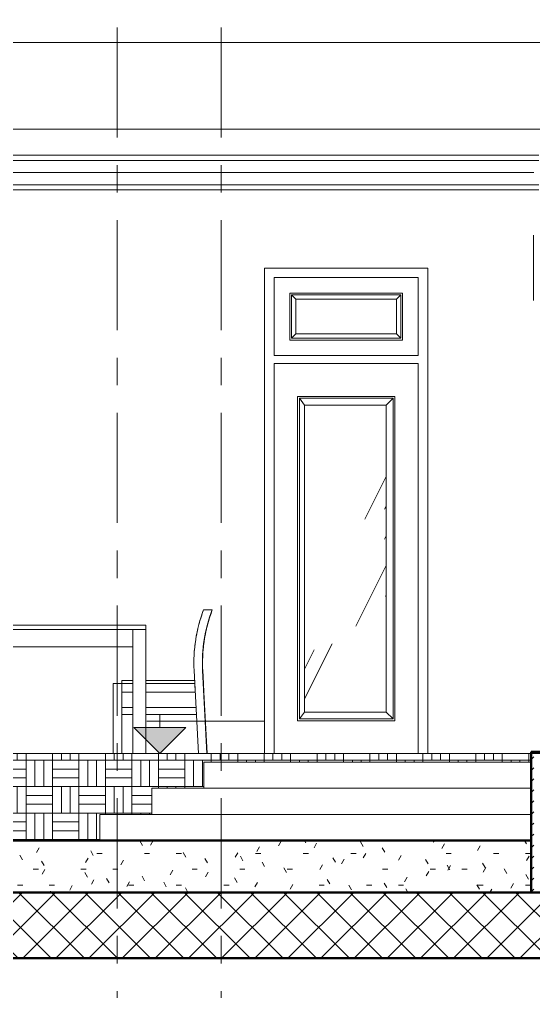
# Model space of a CAD drawing. Header units: millimetres. Extents: x 2164007 to 2324354, y -2513385 to -2308978.
# Drawn here: x 2257708 to 2260670, y -2502582 to -2496977 of the extents above; entities that cross this region are included whole.
import ezdxf

# ---------------------------------------------------------------- set-up
doc = ezdxf.new("R2010")
doc.units = ezdxf.units.MM
doc.linetypes.add('Grid Line', pattern=[22.224999999999994, 12.7, -3.174999999999999, 3.174999999999999, -3.174999999999999])
for name, color, linetype, lineweight in [('A-DETL-GENF', 8, 'Continuous', 9), ('A-DETL-WIDE', 214, 'Continuous', 50), ('A-DOOR', 8, 'Continuous', 13), ('A-FLOR', 8, 'Continuous', 13), ('A-FLOR-PATT', 8, 'Continuous', 13), ('A-WALL', 113, 'Continuous', 20), ('A-WALL-PATT', 8, 'Continuous', 50), ('G-ANNO-DIMS', 111, 'Continuous', 9), ('I-FURN', 8, 'Continuous', 9), ('S-GRID', 8, 'Continuous', 9), ('S-STRS', 8, 'Continuous', 9)]:
    doc.layers.add(name, color=color, linetype=linetype, lineweight=lineweight)
pattern_1 = [(63.435, (4651.846, 2739.3), (-920.0997168973379, 2760.290932305043), [1143, -685.8, 1143, -685.8, -1454.051]), (63.435, (4651.846, 2739.3), (-920.0997168973379, 2760.290932305043), [-3657.6, 457.2, -996.8510000000001]), (63.435, (4594.696, 2796.45), (-920.0997168973379, 2760.290932305043), [914.4, -1143, 685.8, -685.8, -1682.651]), (63.435, (4594.696, 2796.45), (-920.0997168973379, 2760.290932305043), [-3429, 800.1, -882.551]), (63.435, (4594.696, 2967.9), (-920.0997168973379, 2760.290932305043), [685.8, -1371.6, 457.2, -685.8, -1911.251]), (63.435, (4594.696, 2967.9), (-920.0997168973379, 2760.290932305043), [-3200.4, 1028.7, -882.551]), (63.435, (4766.146, 2796.45), (-920.0997168973379, 2760.290932305043), [685.8, -1371.6, 571.5, -2482.751]), (63.435, (4937.596, 2967.9), (-920.0997168973379, 2760.290932305043), [342.9, -1714.5, 228.6, -2825.651]), (63.435, (4651.846, 3253.65), (-920.0997168973379, 2760.290932305043), [228.6, -1714.5, 228.6, -914.4, -2025.551]), (63.435, (4651.846, 3253.65), (-920.0997168973379, 2760.290932305043), [-3086.1, 571.5, -1454.051]), (63.435, (5680.545999999999, 3082.2), (-920.0997168973379, 2760.290932305043), [1143, -1714.5, 1371.6, -905.4110000000001]), (63.435, (5680.545999999999, 2910.75), (-920.0997168973379, 2760.290932305043), [1600.2, -1143, 1714.5, -676.811]), (63.435, (5794.846, 2967.9), (-920.0997168973379, 2760.290932305043), [1828.8, -914.4, 1371.6, -996.8510000000001]), (63.435, (5966.295999999999, 3139.35), (-920.0997168973379, 2760.290932305043), [1143, -1600.2, 914.4, -1454.051]), (63.435, (5794.846, 3482.25), (-920.0997168973379, 2760.290932305043), [571.5, -2286, 685.8, -1568.351]), (63.435, (6137.746, 3310.8), (-920.0997168973379, 2760.290932305043), [457.2, -2286, 457.2, -1911.251])]

# ---------------------------------------------------------------- blocks, each defined once
blk = doc.blocks.new('dining_table_and_chair6 ghe  - dining_table_and_chair6 ghe -380030-mc b-b')
at = {"layer": 'I-FURN'}
for p, q in [((-2312.652062901289, 829.0066947750827), (-2361.681502609716, 829.0066947750877)), ((-581.4114020866197, 829.0066947750877), (-630.4408417950467, 829.0066947750827)), ((-1913.46025827878, 740), (-963.4602582787734, 740)), ((-1913.46025827878, 715), (-1913.46025827878, 740)), ((-963.4602582787734, 715), (-963.4602582787734, 740)), ((-1913.46025827878, 715), (-1838.46025827878, 715)), ((-1913.46025827878, 0), (-1913.46025827878, 715)), ((-963.4602582787734, 715), (-1913.46025827878, 715)), ((-1838.46025827878, 0), (-1838.46025827878, 715)), ((-1038.460258278773, 715), (-963.4602582787734, 715)), ((-1038.460258278773, 0), (-1038.460258278773, 715)), ((-963.4602582787734, 0), (-963.4602582787734, 715)), ((-1038.460258278773, 615), (-1838.46025827878, 615)), ((-2306.766538846277, 479.6815501385452), (-2331.905583652085, 0)), ((-2307.607640215509, 479.3421766821633), (-2311.546452348169, 404.1851639915832)), ((-2307.607640215509, 479.3421766821633), (-2311.546452348169, 404.1851639915832)), ((-2282.728899212122, 2.782559561470894e-16), (-2257.607640215511, 479.3421766821581)), ((-685.4852644808241, 479.3421766821581), (-660.3640054842136, 0)), ((-611.1873210442509, 2.118279510132659e-14), (-636.3263658500582, 479.6815501385452)), ((-631.546452348162, 404.1851639915831), (-635.4852644808225, 479.3421766821633)), ((-631.546452348162, 404.1851639915831), (-635.4852644808225, 479.3421766821633)), ((-2311.546452348171, 404.1851639915837), (-2314.163250160319, 354.253687253855)), ((-2261.546452348171, 404.1851639915822), (-2264.166841312323, 354.1851639915821)), ((-1913.460258278779, 404.1851639915833), (-2261.546452348171, 404.1851639915822)), ((-1913.460258278781, 421.5816461160662), (-2260.634741352692, 421.5816461160662)), ((-1791.546452348172, 404.1851639915837), (-1838.46025827878, 404.1851639915836)), ((-1791.546452348171, 0), (-1791.546452348172, 404.1851639915837)), ((-1151.546452348164, 404.1851639915837), (-1151.546452348165, 0)), ((-1101.546452348164, 404.1851639915836), (-1151.546452348164, 404.1851639915837)), ((-1038.460258278774, 421.5816461160662), (-1101.546452348165, 421.5816461160662)), ((-1101.546452348163, 404.1851639915824), (-1101.546452348163, 421.581646116073)), ((-1101.546452348164, 404.1851639915836), (-1101.546452348164, 354.1851639915835)), ((-1038.460258278773, 404.1851639915834), (-1101.546452348164, 404.1851639915836)), ((-1101.546452348165, -1.353583911622991e-13), (-1101.546452348164, 404.1851639915836)), ((-682.4581633436424, 421.5816461160662), (-963.4602582787757, 421.5816461160662)), ((-681.5464523481637, 404.1851639915822), (-963.4602582787744, 404.1851639915831)), ((-678.926063384012, 354.1851639915821), (-681.5464523481637, 404.1851639915822)), ((-628.9296545360169, 354.253687253855), (-631.546452348164, 404.1851639915837)), ((-2314.163250160316, 354.2536872538543), (-2332.728899212119, 0)), ((-2314.163250160316, 354.2536872538543), (-2332.728899212119, 0)), ((-2264.166841312323, 354.1851639915821), (-1913.460258278779, 354.1851639915833)), ((-1101.546452348164, 354.1851639915835), (-1038.460258278773, 354.1851639915834)), ((-963.4602582787743, 354.1851639915831), (-678.926063384012, 354.1851639915821)), ((-610.3640054842119, 2.114974861910923e-14), (-628.9296545360149, 354.2536872538543)), ((-610.3640054842119, 1.878475030557534e-30), (-628.9296545360149, 354.2536872538543)), ((-2270.902829193297, 225.6548585078486), (-1913.460258278778, 225.6548585078498)), ((-1913.460258278778, 265.6548585078498), (-2268.806518021976, 265.6548585078486)), ((-1038.460258278773, 265.6548585078498), (-1101.546452348164, 265.6548585078501)), ((-1101.546452348165, 225.65485850785), (-1038.460258278773, 225.6548585078498)), ((-674.2863866743597, 265.6548585078486), (-963.4602582787745, 265.6548585078496)), ((-963.4602582787747, 225.6548585078496), (-672.1900755030384, 225.6548585078486))]:
    blk.add_line(p, q, dxfattribs=at)
for centre, radius, start, end in [((-3161.470997035986, 524.0912590242863), 855.03515278098, 358.1579019277321, 20.89224669106498), ((-3161.470997035984, 524.0912590242863), 855.0351527809795, 15.06037199234323, 20.89224669106498), ((-3161.470997035984, 524.0912590242863), 855.0351527809795, 15.06037199234323, 20.89224669106498), ((-3160.629895666753, 524.430632480668), 855.0351527809797, 356.9999999999994, 20.86790689376646), ((-3111.470997035987, 524.0912590242864), 855.0351527809793, 15.05990914096256, 20.89224669106531), ((-3111.470997035987, 524.0912590242864), 855.0351527809794, 356.9999999999997, 20.89224669106532), ((168.3780923396514, 524.0912590242864), 855.03515278098, 159.1077533089343, 182.9999999999992), ((168.3780923396516, 524.0912590242864), 855.03515278098, 159.1077533089343, 164.9400908590395), ((217.5369909704175, 524.430632480668), 855.0351527809796, 159.1320931062339, 183.0000000000003), ((218.378092339651, 524.0912590242863), 855.0351527809795, 159.1077533089354, 181.8420980722675), ((218.3780923396531, 524.0912590242863), 855.0351527809793, 159.1077533089354, 164.9396280076587), ((218.3780923396531, 524.0912590242863), 855.0351527809793, 159.1077533089354, 164.9396280076587), ((-3161.470997035984, 524.0912590242863), 855.0351527809795, 9.228044721656266, 13.12098259585355), ((-3161.470997035984, 524.0912590242863), 855.0351527809795, 9.228044721656266, 13.12098259585355), ((-3111.470997035987, 524.0912590242864), 855.0351527809789, 9.227189888118092, 13.12131362913391), ((168.3780923396516, 524.0912590242864), 855.0351527809796, 166.8786863708531, 170.772810111883), ((218.3780923396531, 524.0912590242863), 855.0351527809795, 166.879017404115, 170.7719552783468), ((218.3780923396531, 524.0912590242863), 855.0351527809795, 166.879017404115, 170.7719552783468), ((-3161.470997035984, 524.0912590242863), 855.0351527809796, 3.395193703268405, 6.903974272885061), ((-3161.470997035984, 524.0912590242863), 855.0351527809796, 3.395193703268405, 6.903974272885061), ((-3111.470997035987, 524.0912590242864), 855.0351527809792, 3.394014035722178, 6.904564226480725), ((168.3780923396516, 524.0912590242864), 855.0351527809798, 173.0954357735095, 176.6059859642748), ((218.3780923396531, 524.0912590242863), 855.0351527809795, 173.0960257270911, 176.6048062967347), ((218.3780923396531, 524.0912590242863), 855.0351527809795, 173.0960257270911, 176.6048062967347), ((-3161.470997035984, 524.0912590242863), 855.0351527809794, 356.9999999999994, 0.9090067078409683), ((-3161.470997035984, 524.0912590242863), 855.0351527809794, 356.9999999999994, 0.9090067078409683), ((-3111.470997035987, 524.0912590242864), 855.0351527809792, 358.1579019277325, 0.909836842027024), ((168.3780923396516, 524.0912590242864), 855.0351527809795, 179.0901631579861, 181.8420980722664), ((218.3780923396531, 524.0912590242863), 855.0351527809796, 179.0909932921531, 183.0000000000003), ((218.3780923396531, 524.0912590242863), 855.0351527809796, 179.0909932921531, 183.0000000000003)]:
    blk.add_arc(centre, radius, start, end, dxfattribs=at)
blk = doc.blocks.new('Cua di XIN FA la 940X2800 - D3-1110173-mc b-b')
at = {"layer": 'A-DOOR', "lineweight": 9}
h = blk.add_hatch(dxfattribs=at)
h.set_pattern_fill('FP_2', color=256, style=0, pattern_type=2)
h.set_pattern_definition(pattern_1)
h.paths.add_polyline_path([(480.9611668082997, 2419.999999999983), (480.9611668082997, 2619.999999999983), (-99.03883319170278, 2619.999999999983), (-99.03883319170278, 2419.999999999983), (423.8343444330589, 2419.999999999983)], flags=0)
h = blk.add_hatch(dxfattribs=at)
h.set_pattern_fill('FP_3', color=256, style=0, pattern_type=2)
h.set_pattern_definition([(62.73399999999999, (4651.846, 1943.558), (-874.6626868893804, 2766.036796047451), [1115.782, -669.4689999999999, 1115.782, -2088.895]), (62.73399999999999, (4651.846, 1943.558), (-874.6626868893804, 2766.036796047451), [-2901.033, -669.4689999999999, 446.313, -973.113]), (62.73399999999999, (4594.696, 1999.001), (-874.6626868893804, 2766.036796047451), [892.625, -1115.782, 669.4689999999999, -2312.052]), (62.73399999999999, (4594.696, 1999.001), (-874.6626868893804, 2766.036796047451), [-2677.876, -669.4689999999999, 781.047, -861.535]), (62.73399999999999, (4594.696, 2165.332), (-874.6626868893804, 2766.036796047451), [669.4689999999999, -1338.938, 446.313, -2535.208]), (62.73399999999999, (4594.696, 2165.332), (-874.6626868893804, 2766.036796047451), [-2454.72, -669.4689999999999, 1004.204, -861.535]), (62.73399999999999, (4766.146, 1999.001), (-874.6626868893804, 2766.036796047451), [669.4689999999999, -1338.938, 557.891, -2423.63]), (62.73399999999999, (4937.596, 2165.332), (-874.6626868893804, 2766.036796047451), [334.735, -1673.673, 223.156, -2758.364]), (62.73399999999999, (4651.846, 2442.551), (-874.6626868893804, 2766.036796047451), [223.156, -1673.673, 223.156, -2869.943]), (62.73399999999999, (4651.846, 2442.551), (-874.6626868893804, 2766.036796047451), [-2119.985, -892.625, 557.891, -1419.426]), (62.73399999999999, (5680.545999999999, 2276.22), (-874.6626868893804, 2766.036796047451), [1115.782, -1673.673, 1338.938, -883.8510000000001]), (62.73399999999999, (5680.545999999999, 2109.889), (-874.6626868893804, 2766.036796047451), [1562.095, -1115.782, 1673.673, -660.695]), (62.73399999999999, (5794.846, 2165.332), (-874.6626868893804, 2766.036796047451), [1785.251, -892.625, 1338.938, -973.113]), (62.73399999999999, (5966.295999999999, 2331.663), (-874.6626868893804, 2766.036796047451), [1115.782, -1562.095, 892.625, -1419.426]), (62.73399999999999, (5794.846, 2664.325), (-874.6626868893804, 2766.036796047451), [557.891, -2231.564, 669.4689999999999, -1531.004]), (62.73399999999999, (6137.746, 2497.994), (-874.6626868893804, 2766.036796047451), [446.313, -2231.564, 446.313, -1865.739])])
h.paths.add_polyline_path([(-39.03883319171426, 2009.999999999998), (420.961166808296, 2009.999999999998), (460.9611668082977, 2049.99999999998), (-79.03883319170299, 2049.99999999998), (-49.03883319170333, 2009.999999999998)], flags=0)
h = blk.add_hatch(dxfattribs=at)
h.set_pattern_fill('FP_4', color=256, style=0, pattern_type=2)
h.set_pattern_definition([(64.623, (5156.982, 2739.3), (-944.13329722677, 2610.073288648752), [1131.512, -678.9069999999999, 1131.512, -2118.345]), (64.623, (5156.982, 2739.3), (-944.13329722677, 2610.073288648752), [-2941.932, -678.9069999999999, 452.605, -986.8330000000001]), (64.623, (5102.765, 2796.45), (-944.13329722677, 2610.073288648752), [905.21, -1131.512, 678.9069999999999, -2344.647]), (64.623, (5102.765, 2796.45), (-944.13329722677, 2610.073288648752), [-2715.629, -678.9069999999999, 792.059, -873.681]), (64.623, (5102.765, 2967.9), (-944.13329722677, 2610.073288648752), [678.9069999999999, -1357.815, 452.605, -2570.95]), (64.623, (5102.765, 2967.9), (-944.13329722677, 2610.073288648752), [-2489.327, -678.9069999999999, 1018.361, -873.681]), (64.623, (5265.416999999999, 2796.45), (-944.13329722677, 2610.073288648752), [678.9069999999999, -1357.815, 565.756, -2457.798]), (64.623, (5428.068, 2967.9), (-944.13329722677, 2610.073288648752), [339.454, -1697.268, 226.302, -2797.252]), (64.623, (5156.982, 3253.65), (-944.13329722677, 2610.073288648752), [226.302, -1697.268, 226.302, -2910.403]), (64.623, (5156.982, 3253.65), (-944.13329722677, 2610.073288648752), [-2149.873, -905.21, 565.756, -1439.437]), (64.623, (6132.893, 3082.2), (-944.13329722677, 2610.073288648752), [1131.512, -1697.268, 1357.815, -896.312]), (64.623, (6132.893, 2910.75), (-944.13329722677, 2610.073288648752), [1584.117, -1131.512, 1697.268, -670.0089999999999]), (64.623, (6241.326999999999, 2967.9), (-944.13329722677, 2610.073288648752), [1810.42, -905.21, 1357.815, -986.8330000000001]), (64.623, (6403.979, 3139.35), (-944.13329722677, 2610.073288648752), [1131.512, -1584.117, 905.21, -1439.437]), (64.623, (6241.326999999999, 3482.25), (-944.13329722677, 2610.073288648752), [565.756, -2263.025, 678.9069999999999, -1552.589]), (64.623, (6566.630999999999, 3310.8), (-944.13329722677, 2610.073288648752), [452.605, -2263.025, 452.605, -1892.042])])
h.paths.add_polyline_path([(-79.03883319170299, 199.9999999999978), (-49.03883319170333, 241.3793103448216), (-49.03883319170333, 2009.999999999998), (-79.03883319170299, 2049.99999999998), (-79.03883319170299, 740.0000000002021)], flags=0)
h = blk.add_hatch(dxfattribs=at)
h.set_pattern_fill('FP_2', color=256, style=0, pattern_type=2)
h.set_pattern_definition(pattern_1)
h.paths.add_polyline_path([(420.961166808296, 239.9999999999779), (420.961166808296, 2009.999999999998), (-49.03883319170333, 2009.999999999998), (-49.03883319170333, 239.9999999999779)], flags=0)
at = {"layer": 'A-DOOR'}
for p, q in [((-279.038833191701, 0), (-279.038833191701, 2799.999999999984)), ((660.9611668082994, 2799.999999999984), (-279.0388331917014, 2799.999999999984)), ((660.9611668082991, 0), (660.9611668082991, 2799.999999999984)), ((-224.0388331917007, 2744.999999999984), (-224.0388331917007, 2294.999999999984)), ((605.9611668082986, 2744.999999999984), (-224.0388331917007, 2744.999999999984)), ((-224.0388331917009, 2294.999999999984), (-224.0388331917009, 2744.999999999984)), ((-224.0388331917008, 2744.999999999984), (605.9611668082989, 2744.999999999984)), ((605.9611668082986, 2294.999999999984), (605.9611668082986, 2744.999999999984)), ((605.9611668082986, 2744.999999999983), (605.9611668082986, 2294.999999999984)), ((-134.0388331917006, 2654.999999999983), (-134.0388331917006, 2384.999999999984)), ((515.9611668082996, 2654.999999999983), (-134.0388331917006, 2654.999999999983)), ((-124.0388331917006, 2394.999999999984), (-124.0388331917006, 2644.999999999984)), ((-124.0388331917006, 2644.999999999984), (505.9611668082995, 2644.999999999984)), ((-124.0388331917007, 2644.999999999984), (-99.03883319170077, 2619.999999999983)), ((480.9611668082994, 2619.999999999983), (505.9611668082993, 2644.999999999984)), ((505.9611668082995, 2644.999999999984), (505.9611668082995, 2394.999999999984)), ((515.9611668082996, 2384.999999999984), (515.9611668082996, 2654.999999999983)), ((480.9611668082994, 2619.999999999983), (-99.03883319170077, 2619.999999999983)), ((-99.03883319170077, 2619.999999999983), (-99.03883319170077, 2419.999999999983)), ((480.9611668082994, 2419.999999999983), (480.9611668082994, 2619.999999999983)), ((-99.03883319170077, 2419.999999999983), (-124.0388331917007, 2394.999999999984)), ((-99.03883319170077, 2419.999999999983), (480.9611668082994, 2419.999999999983)), ((480.9611668082994, 2419.999999999983), (505.9611668082993, 2394.999999999984)), ((-134.0388331917006, 2384.999999999984), (515.9611668082996, 2384.999999999984)), ((505.9611668082995, 2394.999999999984), (-124.0388331917006, 2394.999999999984)), ((-224.0388331917007, 2294.999999999984), (605.9611668082986, 2294.999999999984)), ((605.9611668082986, 2294.999999999984), (-224.0388331917008, 2294.999999999984)), ((-224.0388331917008, 2249.999999999984), (-224.0388331917008, 0)), ((605.9611668082986, 2249.999999999984), (-224.0388331917008, 2249.999999999984)), ((-224.0388331917009, 0), (-224.0388331917009, 2249.999999999984)), ((-224.0388331917007, 2249.999999999984), (605.9611668082987, 2249.999999999984)), ((605.9611668082986, 0), (605.9611668082986, 2249.999999999984)), ((605.9611668082986, 2249.999999999985), (605.9611668082987, 0)), ((470.9611668082995, 2059.999999999984), (-89.0388331917003, 2059.999999999984)), ((-89.0388331917003, 2059.999999999984), (-89.0388331917003, 190.0000000000001)), ((-79.03883319170042, 200), (-79.03883319170042, 2049.999999999984)), ((-79.03883319170042, 2049.999999999984), (460.9611668082993, 2049.999999999984)), ((-79.03883319170069, 2049.999999999984), (-49.03883319170095, 2010)), ((420.9611668082991, 2010), (460.9611668082991, 2049.999999999984)), ((460.9611668082993, 2049.999999999984), (460.9611668082993, 200)), ((470.9611668082995, 190.0000000000001), (470.9611668082995, 2059.999999999984)), ((420.9611668082991, 2010), (-49.03883319170095, 2010)), ((-49.03883319170099, 2010), (-49.03883319170099, 239.9999999999839)), ((420.961166808299, 239.9999999999839), (420.961166808299, 2010)), ((-49.03883319170099, 239.999999999984), (-79.03883319170069, 200)), ((-49.03883319170099, 239.999999999984), (420.9611668082991, 239.999999999984)), ((420.961166808299, 239.9999999999839), (460.9611668082991, 200)), ((-89.0388331917003, 190.0000000000001), (470.9611668082995, 190.0000000000001)), ((460.9611668082993, 200), (-79.03883319170042, 200)), ((-224.0388331917011, 0), (-279.0388331917014, 0)), ((-224.0388331917008, 0), (605.9611668082986, 0)), ((605.9611668082987, 0), (660.9611668082991, 0))]:
    blk.add_line(p, q, dxfattribs=at)
at = {"layer": 'A-DOOR', "lineweight": 20}
for p, q in [((-179.0388331917015, 0), (-229.0388331916996, 0)), ((-229.0388331916995, 0), (-179.0388331917013, 0))]:
    blk.add_line(p, q, dxfattribs=at)
at = {"layer": 'A-DOOR', "lineweight": 9}
for q in [(-229.0388331916996, 0), (570.8769491057731, 0)]:
    blk.add_line((-179.0388331917015, 0), q, dxfattribs=at)
blk = doc.blocks.new('Floors 2 - Floors 2-1072351-mc b-b')
at = {"layer": 'A-FLOR'}
for p, q in [((-929.0388331914984, -350), (-929.0388331914984, -200)), ((-929.0388331914987, -200), (1255.961166801289, -200)), ((-1229.038833191498, -500.0000000000001), (-1229.038833191498, -350)), ((-1229.038833191498, -350), (1255.961166801287, -350))]:
    blk.add_line(p, q, dxfattribs=at)
blk = doc.blocks.new('Floors 6 - Floors 3-1090177-mc b-b')
at = {"layer": 'A-FLOR'}
for p, q in [((-4859.038833191155, 3450.00000000005), (1300.961166801167, 3450.000000000016)), ((1300.961166801167, 3420), (-4859.038833191154, 3420)), ((-4859.038833191153, 3279.99999999962), (1300.961166801166, 3279.999999999872)), ((1300.961166801162, 3250.000000000001), (-4859.038833191151, 3250.000000000001))]:
    blk.add_line(p, q, dxfattribs=at)
blk = doc.blocks.new('Spot Elevations - M_Spot Elevation - Exterior Filled 2-332856-MC B-B')
at = {"layer": 'G-ANNO-DIMS'}
blk.add_hatch(color=256, dxfattribs=at).paths.add_polyline_path([(-732.3021989926622, 149.9999999999999), (-882.302198992663, -3.965577866082979e-14), (-1032.302198992661, 149.9999999999999)], flags=0)
for p, q in [((-882.302198992663, 149.9999999999999), (-882.302198992663, 224.9999999999999)), ((-957.3021989926629, 187.5000000000016), (-282.3021989926632, 187.4999999999994)), ((-882.3021989926629, 7.04428136459075e-29), (-1032.302198992663, 150)), ((-1032.302198992663, 149.9999999999999), (-732.3021989926631, 149.9999999999999)), ((-732.3021989926631, 149.9999999999999), (-882.302198992663, 0)), ((-1032.302198992663, 0), (-732.3021989926632, 0))]:
    blk.add_line(p, q, dxfattribs=at)

msp = doc.modelspace()

# ---------------------------------------------------------------- hatches: boundary and pattern name
at = {"layer": 'A-DETL-GENF'}
h = msp.add_hatch(dxfattribs=at)
h.set_pattern_fill('FP_16', style=0, pattern_type=2)
h.set_pattern_definition([(45, (2263822.949367068, -2498585), (-95.4594154601839, 95.45941546018392), []), (135, (2263822.949367068, -2498585), (-95.45941546018392, -95.4594154601839), [])])
h.paths.add_polyline_path([(2273930.664533876, -2502390), (2273930.664533876, -2502010), (2271485.664533876, -2502010), (2271485.664533876, -2502390), (2272060.899230412, -2502390)], flags=0)
h.paths.add_polyline_path([(2252470.664533876, -2502390), (2262355.664533876, -2502390), (2262355.664533876, -2502010), (2252470.664533876, -2502010)], flags=0)
h.paths.add_polyline_path([(2271255.664533876, -2502390), (2271255.664533876, -2501310), (2268995.664533876, -2501310), (2268995.664533876, -2501560), (2268795.664533876, -2501560), (2268795.664533876, -2501310), (2262585.664533876, -2501310), (2262585.664533876, -2502390), (2266622.071888674, -2502390)], flags=0)
at = {"layer": 'A-FLOR-PATT', "lineweight": 9}
h = msp.add_hatch(dxfattribs=at)
h.set_pattern_fill('FP_15', color=256, style=0, pattern_type=2)
h.set_pattern_definition([(0, (2263822.949367068, -2498585), (365.76, 91.44), [30.175, -244.145, 30.175, -244.145, -1463.04]), (0, (2263822.949367068, -2498585), (365.76, 91.44), [-548.64, 30.175, -518.465, 30.175, -244.145, -640.08]), (0, (2263822.949367068, -2498585), (365.76, 91.44), [-1371.6, 30.175, -152.705, 30.175, -427.025]), (120, (2263960.109367068, -2498539.28), (-262.069362922049, 271.0374516881963), [30.17499999999999, -244.1449999999999, 30.17499999999999, -1707.184999999999]), (120, (2263960.109367068, -2498539.28), (-262.069362922049, 271.0374516881963), [-304.4949999999998, -244.1449999999999, 30.17499999999999, -518.4649999999996, -914.3999999999995]), (120, (2263960.109367068, -2498539.28), (-262.069362922049, 271.0374516881963), [-1097.279999999999, 30.17499999999999, -244.1449999999999, 30.17499999999999, -609.9049999999995]), (120, (2263960.109367068, -2498539.28), (-262.069362922049, 271.0374516881963), [-1401.774999999999, -152.7049999999999, 30.17499999999999, -427.0249999999997]), (240, (2264005.829367068, -2498356.4), (-103.6906370779508, -362.4774516881963), [30.175, -244.145, 30.175, -1707.185]), (240, (2264005.829367068, -2498356.4), (-103.6906370779508, -362.4774516881963), [-304.495, -244.145, 30.175, -518.465, -914.4]), (240, (2264005.829367068, -2498356.4), (-103.6906370779508, -362.4774516881963), [-1097.28, 30.175, -244.145, 30.175, -609.905]), (240, (2264005.829367068, -2498356.4), (-103.6906370779508, -362.4774516881963), [-1401.775, -152.705, 30.175, -427.025])])
h.paths.add_polyline_path([(2253678.26122386, -2502010), (2260655.664533869, -2502010), (2260655.664533869, -2501710), (2253678.26122386, -2501710), (2253678.26122386, -2501725.126284423)], flags=0)
at = {"layer": 'A-WALL-PATT', "lineweight": 9}
h = msp.add_hatch(dxfattribs=at)
h.set_pattern_fill('FP_14', color=256, style=0, pattern_type=2)
h.set_pattern_definition([(0, (2262470.664367068, -2502010), (152.4, 152.4), [152.4, -152.4]), (0, (2262470.664367068, -2501959.2), (152.4, 152.4), [152.4, -152.4]), (0, (2262470.664367068, -2501908.4), (152.4, 152.4), [152.4, -152.4]), (0, (2262470.664367068, -2501857.6), (152.4, 152.4), [152.4, -152.4]), (90, (2262470.664367068, -2501857.6), (-152.4, 152.4), [152.4, -152.4]), (90, (2262521.464367068, -2501857.6), (-152.4, 152.4), [152.4, -152.4]), (90, (2262572.264367068, -2501857.6), (-152.4, 152.4), [152.4, -152.4]), (90, (2262623.064367068, -2501857.6), (-152.4, 152.4), [152.4, -152.4])])
h.paths.add_polyline_path([(2255744.417205197, -2501710), (2258170.664533876, -2501710), (2258170.664533876, -2501560), (2258470.664533876, -2501560), (2258470.664533876, -2501410), (2258770.664533876, -2501410), (2258770.664533876, -2501260), (2260655.664533869, -2501260), (2260655.664533869, -2501210), (2255155.664533876, -2501210), (2255155.664533876, -2501710)], flags=0)
h.paths.add_polyline_path([(2262140.664533876, -2501260), (2262355.664533876, -2501260), (2262355.664533876, -2501210), (2261677.310774742, -2501210), (2261603.418388488, -2501260), (2262080.664533876, -2501260)], flags=0)
h.paths.add_polyline_path([(2261311.275954908, -2501260), (2261442.933687178, -2501260), (2261442.933687178, -2501210), (2260770.664533869, -2501210), (2260770.664533869, -2501260), (2261183.244546935, -2501260)], flags=0)
h = msp.add_hatch(dxfattribs=at)
h.set_pattern_fill('FP_1', color=256, style=0, pattern_type=2)
h.set_pattern_definition([(45, (2263822.949367068, -2498585), (-31.81980515339464, 31.81980515339464), [])])
h.paths.add_polyline_path([(2260655.664533869, -2502010), (2260670.664533869, -2502010), (2260670.664533869, -2501200), (2260655.664533869, -2501200), (2260655.664533869, -2501954.190064794)], flags=0)

# ---------------------------------------------------------------- linework, layer by layer
at = {"layer": 'A-DETL-WIDE'}
for p, q in [((2262355.664533876, -2502010), (2252470.664533876, -2502010)), ((2252470.664533876, -2502390), (2262355.664533876, -2502390))]:
    msp.add_line(p, q, dxfattribs=at)
at = {"layer": 'A-FLOR'}
for p, q in [((2254570.664533877, -2497860), (2260670.664533869, -2497860)), ((2258770.664533876, -2501260), (2260655.664533869, -2501260)), ((2258770.664533876, -2501260), (2258770.664533876, -2501410))]:
    msp.add_line(p, q, dxfattribs=at)
at = {"layer": 'A-FLOR', "lineweight": 50}
msp.add_line((2260655.664533869, -2501710), (2253678.26122386, -2501710), dxfattribs=at)
at = {"layer": 'A-WALL'}
for p, q in [((2260819.374229997, -2497110), (2255155.664533876, -2497110)), ((2260736.682773206, -2497610), (2255155.664533876, -2497610)), ((2259120.664533876, -2501210), (2259120.664533876, -2498410)), ((2259120.664533876, -2498410), (2260060.664533876, -2498410)), ((2260060.664533876, -2498410), (2260060.664533876, -2501210)), ((2255155.664533876, -2501210), (2260655.664533869, -2501210))]:
    msp.add_line(p, q, dxfattribs=at)
at = {"layer": 'A-WALL', "lineweight": 50}
for p, q in [((2260770.664533869, -2501200), (2260655.664533869, -2501200)), ((2260655.664533869, -2501200), (2260655.664533869, -2502010))]:
    msp.add_line(p, q, dxfattribs=at)
at = {"layer": 'S-GRID', "linetype": 'Grid Line', "ltscale": 50}
for p, q in [((2258270.664533876, -2504324.83057738), (2258270.664533876, -2491371.6)), ((2258870.664533876, -2504324.83057738), (2258870.664533876, -2491371.6)), ((2250119.999993142, -2497610), (2279003.058819855, -2497610)), ((2250119.999993142, -2501210), (2279003.058819855, -2501210)), ((2250119.999993142, -2502010), (2279003.058819855, -2502010))]:
    msp.add_line(p, q, dxfattribs=at)
at = {"layer": 'S-STRS'}
msp.add_line((2260669.704625724, -2498221.484017145), (2260669.704625724, -2498597.331385028), dxfattribs=at)

# ---------------------------------------------------------------- block references
at = {"layer": 'A-DOOR'}
msp.add_blockref('Cua di XIN FA la 940X2800 - D3-1110173-mc b-b', (2259399.703367068, -2501210), dxfattribs=at)
at = {"layer": 'A-FLOR'}
for name in ['Floors 6 - Floors 3-1090177-mc b-b', 'Floors 2 - Floors 2-1072351-mc b-b']:
    msp.add_blockref(name, (2259399.703367068, -2501210), dxfattribs=at)
at = {"layer": 'G-ANNO-DIMS'}
msp.add_blockref('Spot Elevations - M_Spot Elevation - Exterior Filled 2-332856-MC B-B', (2259399.703367068, -2501210), dxfattribs=at)
at = {"layer": 'I-FURN'}
msp.add_blockref('dining_table_and_chair6 ghe  - dining_table_and_chair6 ghe -380030-mc b-b', (2259399.703367068, -2501210), dxfattribs=at)

doc.saveas('drawing.dxf')
